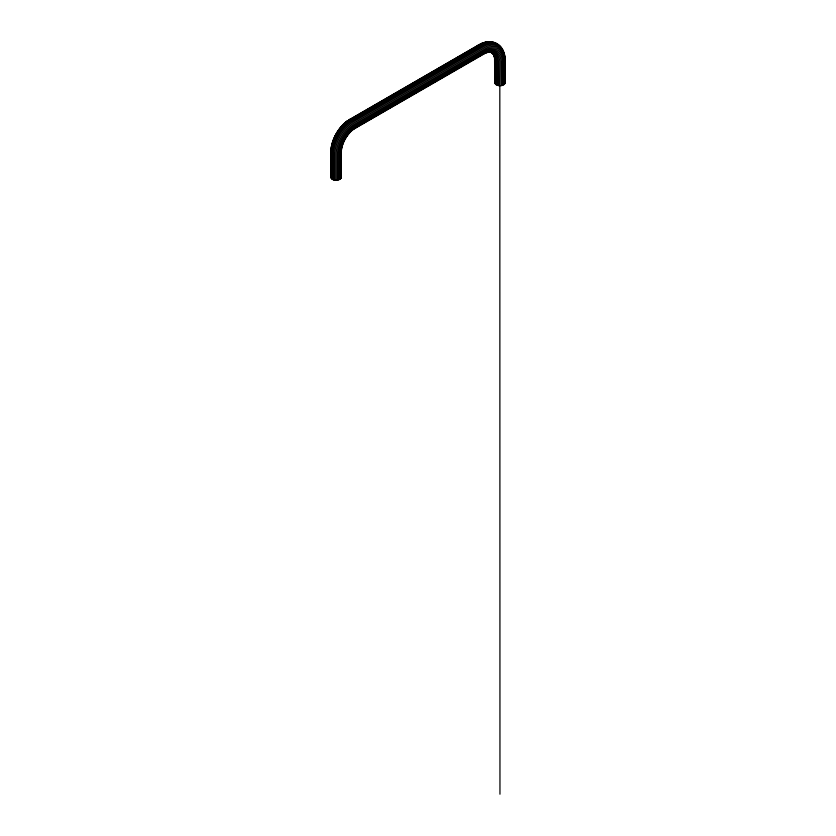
<?xml version="1.0" encoding="UTF-8"?>
<svg xmlns="http://www.w3.org/2000/svg" width="836" height="836" viewBox="0 0 836 836"><rect width="100%" height="100%" fill="white"/><g stroke="black" fill="none" stroke-linecap="round" stroke-linejoin="round"><path stroke-width="1.25" d="M330.993 153.009L331.15 150.052A28.027 16.177 -60 0 1 348.215 120.499L350.702 118.879M341.213 149.477L341.098 178.068C338.883 181.234 332.08 181.266 330.816 177.284L331.15 148.693A26.104 15.079 -60 0 1 347.045 121.168L481.076 43.608A30.723 17.734 -60 0 1 489.102 42.113M341.098 153.197L341.224 150.825A20.869 12.049 -60 0 1 353.931 128.828L355.917 127.532M330.816 177.284L331.516 175.779M341.098 178.068L341.401 150.166A19.782 11.422 -60 0 1 353.44 129.308L485.622 53.013A23.314 13.46 -60 0 1 499.813 61.206L499.959 794.2M336.041 180.304L336.197 152.371A27.191 15.696 -60 0 1 352.761 123.697L486.301 46.628A30.723 17.734 -60 0 1 505.007 57.423L505.184 82.649C504.327 87.487 492.686 86.359 495.424 81.144M347.546 121.419L349.051 120.426M352.75 129.496L483.992 53.577M349.385 119.632L479.112 44.736M477.711 45.541L481.923 43.326A31.549 18.214 -60 0 1 494.787 43.232M482.602 54.382L486.312 52.417A24.39 14.087 -60 0 1 501.161 60.997L501.307 85.565M504.484 81.144L505.184 82.649M340.576 175.779L341.276 177.284M505.007 61.3L504.819 56.555A31.549 18.214 -60 0 0 485.611 45.468L351.914 122.631A28.027 16.177 -60 0 0 334.849 152.183L334.693 180.2M494.755 57.297L494.902 61.498M505.007 59.69L505.007 83.433M504.484 84.154L504.317 59.178A28.372 16.386 -60 0 0 487.043 49.199L353.931 126.027A24.85 14.348 -60 0 0 338.81 152.225L338.653 179.897M503.659 84.781L503.659 62.721A27.013 15.602 -60 0 0 484.556 51.696L356.345 125.713A23.492 13.564 -60 0 0 339.74 154.482L339.74 179.416M502.572 85.262L502.415 60.558A25.655 14.818 -60 0 0 486.792 51.539L354.182 128.086A22.133 12.78 -60 0 0 340.712 151.421L340.576 178.789M498.601 85.565L498.465 61.195A22.478 12.979 -60 0 0 484.775 53.295M497.347 85.262L497.201 60.944A21.955 12.676 -60 0 0 485.831 52.543M496.26 84.781L496.124 60.485A21.778 12.571 -60 0 0 488.548 51.78M495.424 84.154L495.288 59.837A21.955 12.676 -60 0 0 490.878 52.051M494.902 59.878L494.902 83.433M494.724 82.649L494.578 58.196A23.314 13.46 -60 0 0 492.519 52.354M337.399 180.2L337.545 152.392A26.104 15.079 -60 0 1 353.44 124.857L486.792 47.903A29.636 17.107 -60 0 1 504.829 58.311M333.428 179.897L333.595 151.828A28.549 16.48 -60 0 1 350.974 121.722L484.775 44.496A32.081 18.517 -60 0 1 503.439 51.811M332.341 179.416L332.509 151.326A28.727 16.584 -60 0 1 350.002 121.032L483.835 43.785A32.259 18.622 -60 0 1 501.527 48.551M331.516 178.789L331.683 150.72A28.549 16.48 -60 0 1 349.061 120.614L482.853 43.388A32.081 18.517 -60 0 1 499.541 46.628M330.993 151.494L330.993 178.068M503.721 52.741A32.081 18.517 -60 0 1 504.296 55.772M491.62 52.104A22.478 12.979 -60 0 1 494.766 59.063M480.386 44.203A29.636 17.107 -60 0 1 483.072 43.263M483.95 43.054A29.636 17.107 -60 0 1 485.674 42.782M330.972 149.362A27.191 15.696 -60 0 1 347.525 120.687M331.777 147.167A24.85 14.348 -60 0 1 334.693 137.365M335.142 136.393A24.85 14.348 -60 0 1 344.536 123.728M345.278 123.091A24.85 14.348 -60 0 1 346.783 121.91M341.558 147.293A18.956 10.941 -60 0 1 342.123 145.046M345.028 138.358A18.956 10.941 -60 0 1 347.797 134.293"/></g></svg>
